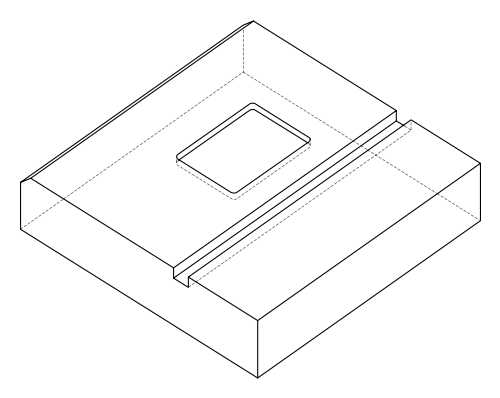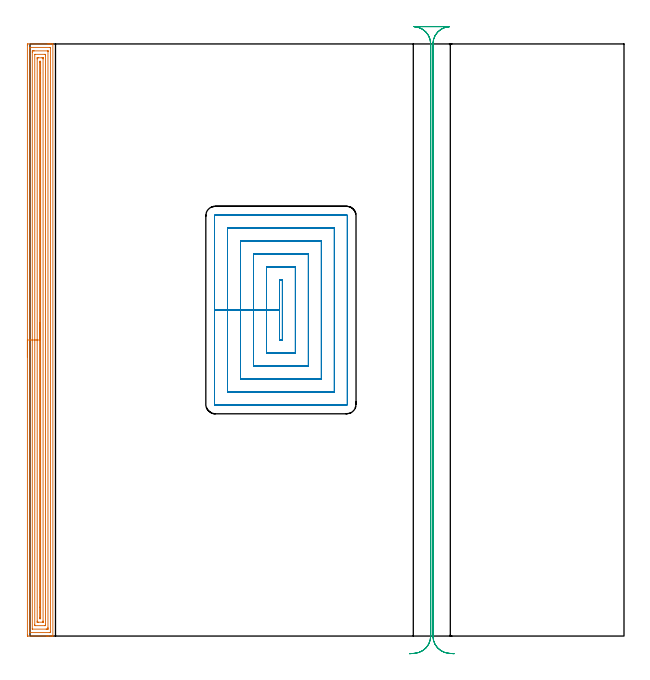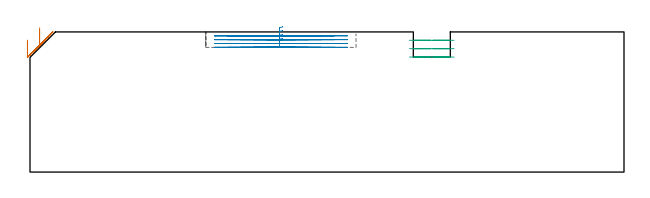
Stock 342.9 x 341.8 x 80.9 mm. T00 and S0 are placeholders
(PLAN: 3 operations, 2 tool changes, 32.6 min)
(1 AREA_MILL | FG_CHAMFER_SURFACE | UGT0205_001 | 16.61 min | 36934 mm3)
(2 MILL_RECTANGULAR_POCKET | POCKET_RECTANGULAR_STRAIGHT | UGT0201_128 | Follow Part, ap 2.5, ae 75% | 11.34 min | 92223 mm3)
(3 MILL_RECTANGULAR_SLOT | SLOT_RECTANGULAR | UGT0201_104 | Follow Part, ap 5, ae 75% | 4.67 min | 105601 mm3)
(TOOL UGT0205_001 | Chamfer Mill 20 x 3 x 45 deg. | D20 FL50 Z2)
(TOOL UGT0201_128 | Carbide End Mill 10.0 | D10 FL15 Z4)
(TOOL UGT0201_104 | End Mill 20 mm | D20 FL22 Z2)
(OP 1 AREA_MILL)
G17 G21 G94 G90
T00 M6
G54
G17 G0 G90 X-1.5 Y160.9 S1061 M3
G43 Z90.9 H0
Z76.2
G94 G1 Y160.938 Z75.328 F250.
Y161.052 Z74.464
Y161.241 Z73.612
Y161.503 Z72.78
Y161.837 Z71.974
Y162.24 Z71.2
Y162.708 Z70.464
Y163.239 Z69.772
Y163.829 Z69.129
Y164.472 Z68.54
Y165.164 Z68.009
Y165.9 Z67.54
Y166.674 Z67.137
Y167.48 Z66.803
Y168.312 Z66.541
Y169.163 Z66.352
Y170.028 Z66.238
Y170.9 Z66.2
X-1.499 Y341.175 Z66.201
X-1.497 Y341.534 Z66.202
X-1.493 Y341.79 Z66.204
X-1.146 Y341.8 Z66.552
X10.222 Z77.917
X10.749 Z78.446
X11.097 Z78.793
X11.623 Z79.319
X11.971 Z79.666
X12.668 Z80.367
X12.918 Z80.618
X13.061 Y341.797 Z80.754
X13.197 Y341.79 Z80.888
X13.2 Y341.622 Z80.9
Y0.178
X13.197 Y0.01 Z80.888
X13.142 Y0.005 Z80.833
X13.06 Y0.001 Z80.752
X12.918 Y0. Z80.618
X12.667 Z80.367
X11.971 Z79.666
X10.749 Z78.446
X10.222 Z77.917
X9.611 Z77.307
X-1.146 Z66.552
X-1.412 Y0.003 Z66.285
X-1.492 Y0.01 Z66.206
X-1.499 Y0.092 Z66.199
X-1.5 Y0.625 Z66.2
Y170.9
X-0.086 Z67.614
Y339.198
X-0.085 Y339.388 Z67.615
X-0.081 Y339.739 Z67.619
X-0.079 Y339.78 Z67.621
X-0.073 Y339.79 Z67.627
X-0.042 Y339.793 Z67.658
X0.065 Y339.798 Z67.765
X0.2 Y339.8 Z67.9
X11.568 Z79.268
X11.732 Y339.797 Z79.432
X11.765 Y339.794 Z79.465
X11.776 Y339.79 Z79.476
X11.779 Y339.781 Z79.479
X11.782 Y339.742 Z79.482
X11.785 Y339.578 Z79.485
X11.786 Y2.602 Z79.486
X11.785 Y2.412 Z79.485
X11.78 Y2.061 Z79.48
X11.779 Y2.02 Z79.479
X11.773 Y2.01 Z79.473
X11.742 Y2.007 Z79.442
X11.635 Y2.002 Z79.335
X11.5 Y2. Z79.2
X0.132 Z67.832
X-0.032 Y2.003 Z67.668
X-0.065 Y2.006 Z67.635
X-0.076 Y2.01 Z67.624
X-0.079 Y2.019 Z67.621
X-0.082 Y2.058 Z67.618
X-0.085 Y2.222 Z67.615
X-0.086 Y170.9 Z67.614
X1.328 Z69.028
X1.329 Y336.858 Z69.029
X1.332 Y337.6 Z69.032
X1.334 Y337.746 Z69.034
X1.337 Y337.79 Z69.037
X1.38 Y337.793 Z69.08
X1.478 Y337.796 Z69.178
X2.156 Y337.8 Z69.856
X2.352 Z70.052
X10.222 Y337.799 Z77.922
X10.288 Y337.796 Z77.988
X10.339 Y337.791 Z78.039
X10.365 Y337.787 Z78.065
X10.366 Y337.751 Z78.066
X10.37 Y337.6 Z78.07
X10.371 Y337.448 Z78.071
Y4.942
X10.368 Y4.2 Z78.068
X10.366 Y4.054 Z78.066
X10.363 Y4.01 Z78.063
X10.32 Y4.007 Z78.02
X10.222 Y4.004 Z77.922
X9.543 Y4. Z77.243
X9.348 Z77.048
X1.478 Y4.001 Z69.178
X1.412 Y4.004 Z69.112
X1.361 Y4.009 Z69.061
X1.335 Y4.013 Z69.035
X1.334 Y4.048 Z69.034
X1.33 Y4.2 Z69.03
X1.329 Y4.352 Z69.029
X1.328 Y170.9 Z69.028
X2.743 Z70.443
X2.744 Y335.578 Z70.444
X2.746 Y335.709 Z70.446
X2.75 Y335.788 Z70.45
X2.796 Y335.791 Z70.496
X3.227 Y335.8 Z70.927
X3.239 Z70.939
X8.485 Z76.185
X8.901 Y335.793 Z76.601
X8.948 Y335.79 Z76.648
X8.952 Y335.758 Z76.652
X8.956 Y335.705 Z76.656
X8.957 Y335.654 Z76.657
Y335.318
X8.956 Y6.222 Z76.656
X8.954 Y6.091 Z76.654
X8.95 Y6.012 Z76.65
X8.904 Y6.009 Z76.604
X8.473 Y6. Z76.173
X8.461 Z76.161
X3.214 Z70.914
X2.799 Y6.007 Z70.499
X2.752 Y6.01 Z70.452
X2.748 Y6.042 Z70.448
X2.744 Y6.095 Z70.444
X2.743 Y6.146 Z70.443
Y6.482
Y170.9
X4.157 Z71.857
Y333.131
X4.158 Y333.549 Z71.858
X4.161 Y333.758 Z71.861
X4.163 Y333.779 Z71.863
X4.172 Y333.79 Z71.872
X4.227 Y333.795 Z71.927
X4.322 Y333.799 Z72.022
X4.976 Y333.8 Z72.676
X6.944 Z74.644
X7.449 Y333.797 Z75.149
X7.503 Y333.794 Z75.203
X7.536 Y333.79 Z75.236
X7.538 Y333.752 Z75.238
X7.541 Y333.564 Z75.241
X7.543 Y333.188 Z75.243
Y8.669
X7.542 Y8.251 Z75.242
X7.538 Y8.042 Z75.238
X7.537 Y8.021 Z75.237
X7.528 Y8.01 Z75.228
X7.472 Y8.005 Z75.172
X7.378 Y8.001 Z75.078
X4.756 Y8. Z72.456
X4.251 Y8.003 Z71.951
X4.197 Y8.006 Z71.897
X4.164 Y8.01 Z71.864
X4.162 Y8.048 Z71.862
X4.159 Y8.235 Z71.859
X4.157 Y8.612 Z71.857
Y170.9
X5.571 Z73.271
X5.572 Y331.343 Z73.272
X5.573 Y331.626 Z73.273
X5.575 Y331.723 Z73.275
X5.578 Y331.789 Z73.278
X5.627 Y331.791 Z73.327
X5.85 Y331.795 Z73.55
X5.999 Y331.794 Z73.699
X6.112 Y331.79 Z73.812
X6.122 Y331.627 Z73.822
X6.126 Y331.343 Z73.826
X6.128 Y331.059 Z73.828
X6.129 Y325.178 Z73.829
X6.128 Y10.457 Z73.828
X6.127 Y10.174 Z73.827
X6.125 Y10.077 Z73.825
X6.122 Y10.011 Z73.822
X6.073 Y10.009 Z73.773
X5.85 Y10.005 Z73.55
X5.701 Y10.006 Z73.401
X5.588 Y10.01 Z73.288
X5.578 Y10.172 Z73.278
X5.574 Y10.457 Z73.274
X5.572 Y10.741 Z73.272
X5.571 Y16.613 Z73.271
Y170.9
Y171.771 Z73.309
Y172.636 Z73.423
Y173.488 Z73.612
Y174.32 Z73.874
Y175.126 Z74.208
Y175.9 Z74.611
Y176.636 Z75.08
Y177.328 Z75.611
Y177.971 Z76.2
Y178.56 Z76.843
Y179.091 Z77.535
Y179.56 Z78.271
Y179.963 Z79.045
Y180.297 Z79.851
Y180.559 Z80.683
Y180.748 Z81.535
Y180.862 Z82.4
Y180.9 Z83.271
G0 Z90.9
M5
M2
(OP 2 MILL_RECTANGULAR_POCKET)
G17 G21 G94 G90
T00 M6
G54
G17 G0 G90 X145.7 Y205.2 S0 M3
G43 Z90.9 H0
Z83.9
G94 G1 Y205.6 Z83.793 F250.
X144. Z83.337
Y188.2 Z78.675
Y170.8 F500.
X145.7
Y205.6
X144.
Y188.2
X136.5
Y163.3
X153.2
Y213.1
X136.5
Y188.2
X129.
Y155.8
X160.7
Y220.6
X129.
Y188.2
X121.5
Y148.3
X168.2
Y228.1
X121.5
Y188.2
X114.
Y140.8
X175.7
Y235.6
X114.
Y188.2
X106.5
Y133.8
G3 X107. Y133.3 R0.5
G1 X182.7
G3 X183.2 Y133.8 R0.5
G1 Y242.6
G3 X182.7 Y243.1 R0.5
G1 X107.
G3 X106.5 Y242.6 R0.5
G1 Y188.2
Y187.2
G0 X145.7 Y205.2 Z81.675
G1 Y205.6 Z81.568 F250.
X144. Z81.112
Y188.2 Z76.45
Y170.8 F500.
X145.7
Y205.6
X144.
Y188.2
X136.5
Y163.3
X153.2
Y213.1
X136.5
Y188.2
X129.
Y155.8
X160.7
Y220.6
X129.
Y188.2
X121.5
Y148.3
X168.2
Y228.1
X121.5
Y188.2
X114.
Y140.8
X175.7
Y235.6
X114.
Y188.2
X106.5
Y133.8
G3 X107. Y133.3 R0.5
G1 X182.7
G3 X183.2 Y133.8 R0.5
G1 Y242.6
G3 X182.7 Y243.1 R0.5
G1 X107.
G3 X106.5 Y242.6 R0.5
G1 Y188.2
Y187.2
G0 X145.7 Y205.2 Z79.45
G1 Y205.6 Z79.343 F250.
X144. Z78.887
Y188.2 Z74.225
Y170.8 F500.
X145.7
Y205.6
X144.
Y188.2
X136.5
Y163.3
X153.2
Y213.1
X136.5
Y188.2
X129.
Y155.8
X160.7
Y220.6
X129.
Y188.2
X121.5
Y148.3
X168.2
Y228.1
X121.5
Y188.2
X114.
Y140.8
X175.7
Y235.6
X114.
Y188.2
X106.5
Y133.8
G3 X107. Y133.3 R0.5
G1 X182.7
G3 X183.2 Y133.8 R0.5
G1 Y242.6
G3 X182.7 Y243.1 R0.5
G1 X107.
G3 X106.5 Y242.6 R0.5
G1 Y188.2
Y187.2
G0 X145.7 Y205.2 Z77.225
G1 Y205.6 Z77.118 F250.
X144. Z76.662
Y188.2 Z72.
Y170.8 F500.
X145.7
Y205.6
X144.
Y188.2
X136.5
Y163.3
X153.2
Y213.1
X136.5
Y188.2
X129.
Y155.8
X160.7
Y220.6
X129.
Y188.2
X121.5
Y148.3
X168.2
Y228.1
X121.5
Y188.2
X114.
Y140.8
X175.7
Y235.6
X114.
Y188.2
X106.5
Y133.8
G3 X107. Y133.3 R0.5
G1 X182.7
G3 X183.2 Y133.8 R0.5
G1 Y242.6
G3 X182.7 Y243.1 R0.5
G1 X107.
G3 X106.5 Y242.6 R0.5
G1 Y188.2
Y187.2
G0 Z90.9
M5
M2
(OP 3 MILL_RECTANGULAR_SLOT)
G17 G21 G94 G90
T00 M6
G54
G17 G0 G90 X244.817 Y-10.202 S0 M3
G43 Z90.9 H0
Z76.067
G94 G1 X241.826 Y-9.97 F250.
G2 X232.6 Y0. R10. F500.
G1 Y341.8
G2 X242.153 Y351.79 R10.
G1 Y351.8
X221.747
Y351.79
G2 X231.3 Y341.8 R10.
G1 Y0.
G2 X222.074 Y-9.97 R10.
G1 X219.083 Y-10.202 F250.
G0 X244.817 Z71.233
G1 X241.826 Y-9.97
G2 X232.6 Y0. R10. F500.
G1 Y341.8
G2 X242.153 Y351.79 R10.
G1 Y351.8
X221.747
Y351.79
G2 X231.3 Y341.8 R10.
G1 Y0.
G2 X222.074 Y-9.97 R10.
G1 X219.083 Y-10.202 F250.
G0 X244.817 Z66.4
G1 X241.826 Y-9.97
G2 X232.6 Y0. R10. F500.
G1 Y341.8
G2 X242.153 Y351.79 R10.
G1 Y351.8
X221.747
Y351.79
G2 X231.3 Y341.8 R10.
G1 Y0.
G2 X222.074 Y-9.97 R10.
G1 X219.083 Y-10.202 F250.
G0 Z90.9
M5
M2
